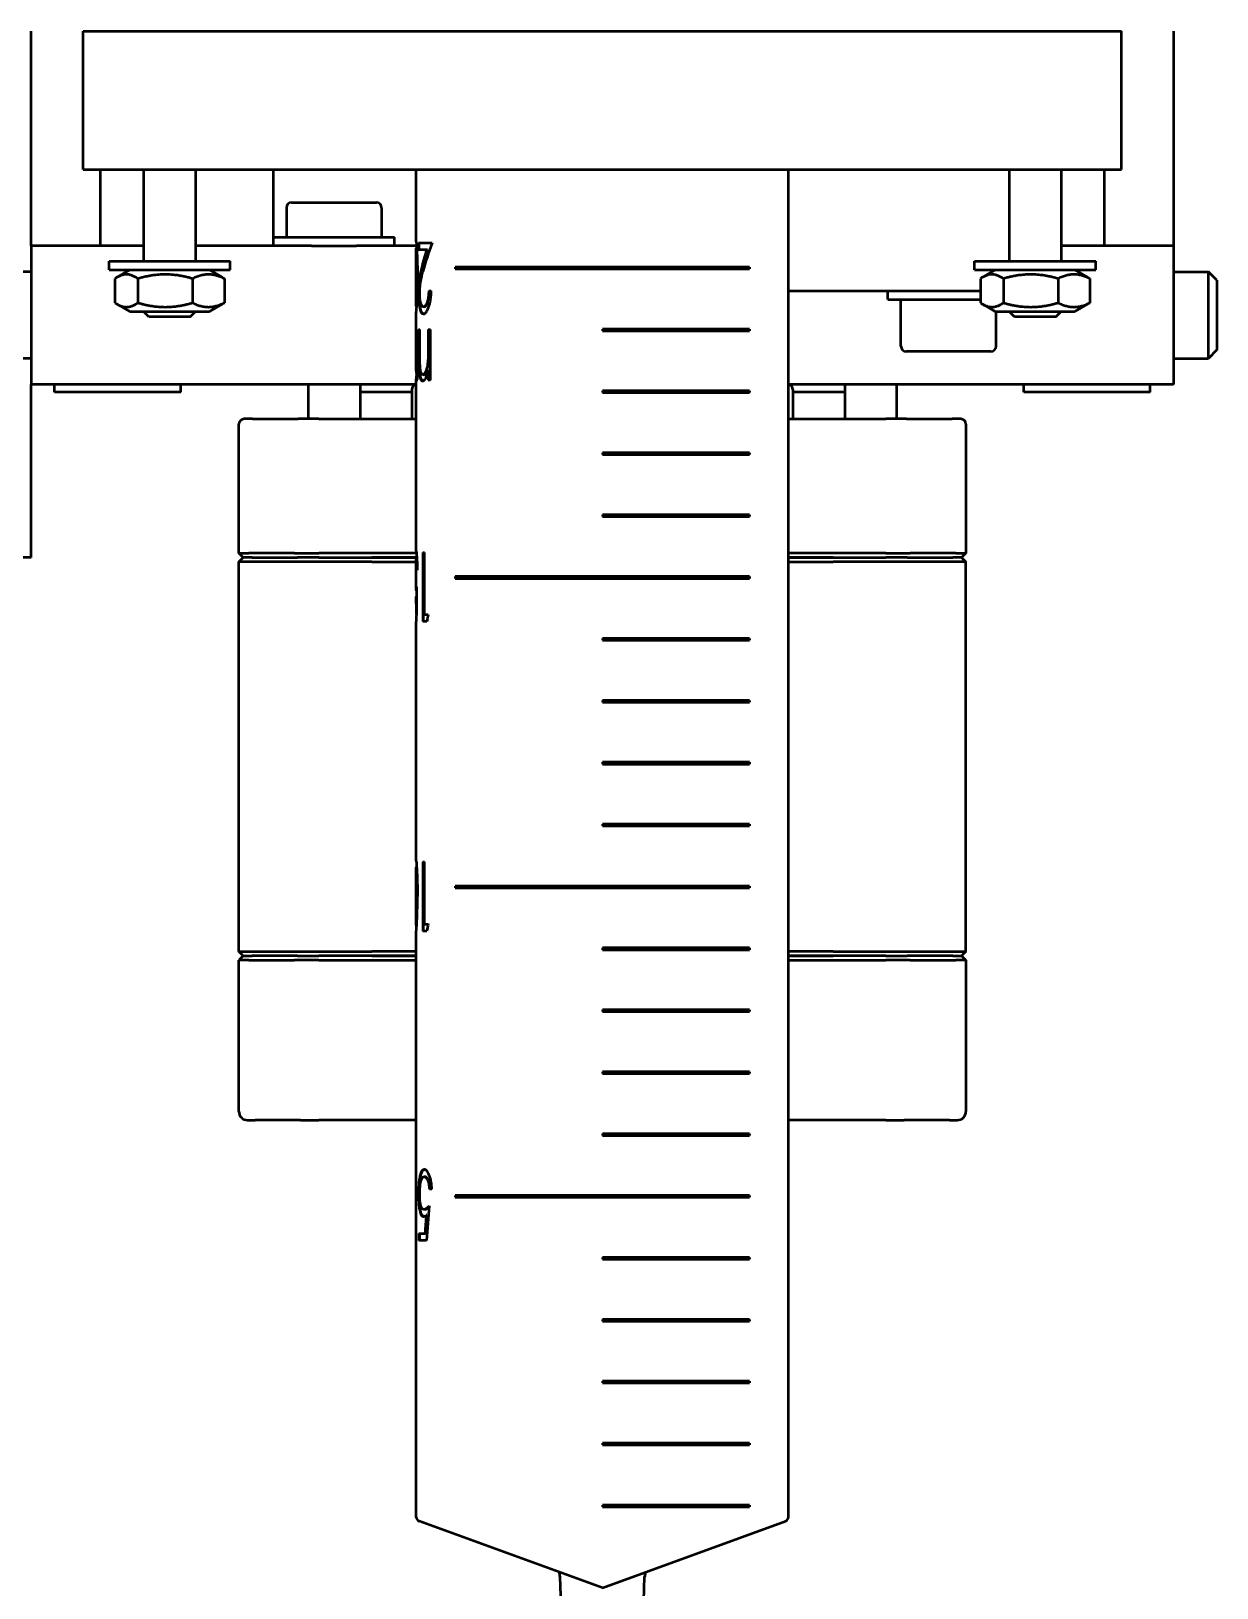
# Model space of a CAD drawing. Header units: millimetres. Extents: x -1328 to 2520, y -765 to 1782.
# Drawn here: x 591.3 to 659.8, y 1224.7 to 1314.6 of the extents above; entities that cross this region are included whole.
import ezdxf

# ---------------------------------------------------------------- set-up
doc = ezdxf.new("R2010")
doc.units = ezdxf.units.MM
doc.header["$LTSCALE"] = 6
doc.layers.add('Visible (ISO)', color=7, linetype='Continuous', lineweight=50)

msp = doc.modelspace()

# ---------------------------------------------------------------- linework, layer by layer
at = {"layer": 'Visible (ISO)'}
for p, q in [((591.28, 1302.241), (591.28, 1314.641)), ((594.28, 1314.641), (654.28, 1314.641)), ((594.28, 1306.641), (594.28, 1314.641)), ((654.28, 1306.641), (654.28, 1314.641)), ((657.28, 1314.641), (657.28, 1302.241)), ((594.28, 1306.641), (654.28, 1306.641)), ((595.28, 1302.241), (595.28, 1306.641)), ((597.78, 1306.641), (597.78, 1301.348)), ((600.78, 1306.641), (600.78, 1301.348)), ((605.28, 1302.741), (605.28, 1306.641)), ((613.53, 1302.473), (613.53, 1306.641)), ((635.03, 1228.816), (635.03, 1306.641)), ((647.78, 1306.641), (647.78, 1301.348)), ((650.78, 1306.641), (650.78, 1301.348)), ((653.28, 1302.241), (653.28, 1306.641)), ((606.33, 1304.741), (611.23, 1304.741)), ((606.03, 1304.441), (606.03, 1302.741)), ((611.53, 1304.441), (611.53, 1302.741)), ((591.28, 1302.241), (591.28, 1294.241)), ((597.78, 1302.241), (591.28, 1302.241)), ((607.478, 1302.241), (600.78, 1302.241)), ((605.28, 1302.741), (612.28, 1302.741)), ((605.28, 1302.241), (605.28, 1302.741)), ((607.478, 1302.241), (610.082, 1302.241)), ((613.543, 1302.241), (610.082, 1302.241)), ((612.28, 1302.241), (612.28, 1302.741)), ((613.53, 1298.788), (613.53, 1302.033)), ((613.552, 1302.103), (613.538, 1302.103)), ((613.65, 1302.411), (613.65, 1302.001)), ((613.65, 1302.411), (614.453, 1302.411)), ((614.13, 1302.001), (613.65, 1302.001)), ((613.696, 1302.001), (613.696, 1302.411)), ((614.172, 1302.001), (614.13, 1302.001)), ((657.28, 1302.241), (650.78, 1302.241)), ((657.28, 1302.241), (657.28, 1294.241)), ((595.78, 1301.348), (602.78, 1301.348)), ((595.78, 1300.848), (595.78, 1301.348)), ((602.78, 1300.848), (602.78, 1301.348)), ((645.78, 1301.348), (652.78, 1301.348)), ((645.78, 1300.848), (645.78, 1301.348)), ((652.78, 1300.848), (652.78, 1301.348)), ((591.28, 1300.741), (589.271, 1300.741)), ((595.78, 1300.848), (602.78, 1300.848)), ((596.118, 1300.342), (596.118, 1298.953)), ((596.98, 1300.848), (596.254, 1300.428)), ((597.445, 1300.342), (597.445, 1298.953)), ((600.607, 1300.342), (600.607, 1298.953)), ((601.58, 1300.848), (602.307, 1300.428)), ((602.442, 1300.342), (602.442, 1298.953)), ((632.78, 1301.011), (615.78, 1301.011)), ((615.78, 1301.011), (615.78, 1300.911)), ((615.78, 1300.911), (632.78, 1300.911)), ((632.78, 1301.011), (632.78, 1300.911)), ((645.78, 1300.848), (652.78, 1300.848)), ((646.118, 1300.342), (646.118, 1298.953)), ((646.98, 1300.848), (646.254, 1300.428)), ((647.445, 1300.342), (647.445, 1298.953)), ((650.607, 1300.342), (650.607, 1298.953)), ((651.58, 1300.848), (652.307, 1300.428)), ((652.442, 1300.342), (652.442, 1298.953)), ((657.28, 1300.741), (659.29, 1300.741)), ((659.29, 1295.741), (659.29, 1300.741)), ((659.78, 1300.25), (659.29, 1300.741)), ((659.78, 1300.25), (659.78, 1296.232)), ((613.705, 1299.498), (613.659, 1299.498)), ((614.252, 1299.642), (614.391, 1299.642)), ((635.03, 1299.641), (646.118, 1299.641)), ((640.78, 1299.141), (640.78, 1299.641)), ((596.98, 1298.448), (596.254, 1298.867)), ((596.98, 1298.448), (601.58, 1298.448)), ((598.087, 1298.141), (597.78, 1298.448)), ((600.474, 1298.141), (600.78, 1298.448)), ((601.58, 1298.448), (602.307, 1298.867)), ((613.53, 1295.03), (613.53, 1298.35)), ((613.553, 1298.719), (613.538, 1298.719)), ((613.988, 1298.719), (613.945, 1298.719)), ((640.78, 1299.141), (646.118, 1299.141)), ((641.53, 1296.441), (641.53, 1299.141)), ((646.98, 1298.448), (646.254, 1298.867)), ((646.98, 1298.448), (651.58, 1298.448)), ((647.03, 1296.441), (647.03, 1298.448)), ((648.087, 1298.141), (647.78, 1298.448)), ((650.474, 1298.141), (650.78, 1298.448)), ((651.58, 1298.448), (652.307, 1298.867)), ((600.474, 1298.141), (598.087, 1298.141)), ((650.474, 1298.141), (648.087, 1298.141)), ((613.668, 1297.411), (613.668, 1296.274)), ((613.668, 1297.411), (613.738, 1297.411)), ((613.714, 1296.274), (613.714, 1297.411)), ((613.738, 1295.925), (613.738, 1297.411)), ((614.215, 1297.411), (614.215, 1296.181)), ((614.215, 1297.411), (614.35, 1297.411)), ((614.257, 1296.181), (614.257, 1297.411)), ((614.35, 1294.488), (614.35, 1297.411)), ((624.28, 1297.436), (624.28, 1297.336)), ((632.78, 1297.436), (624.28, 1297.436)), ((624.28, 1297.336), (632.78, 1297.336)), ((632.78, 1297.436), (632.78, 1297.336)), ((591.28, 1295.741), (589.271, 1295.741)), ((646.73, 1296.141), (641.83, 1296.141)), ((657.28, 1295.741), (659.29, 1295.741)), ((659.78, 1296.232), (659.29, 1295.741)), ((613.598, 1294.796), (613.549, 1294.796)), ((613.58, 1294.538), (613.58, 1294.796)), ((613.725, 1295.143), (613.679, 1295.143)), ((613.954, 1294.796), (613.91, 1294.796)), ((614.215, 1294.996), (614.215, 1294.488)), ((614.257, 1294.996), (614.215, 1294.996)), ((614.257, 1294.488), (614.257, 1294.996)), ((613.53, 1294.241), (591.28, 1294.241)), ((591.28, 1284.241), (591.28, 1294.241)), ((592.63, 1293.791), (592.63, 1294.241)), ((599.93, 1293.791), (599.93, 1294.241)), ((607.28, 1294.241), (607.28, 1292.241)), ((610.28, 1294.241), (610.28, 1292.241)), ((613.28, 1293.941), (613.28, 1292.241)), ((613.53, 1284.616), (613.53, 1294.553)), ((614.35, 1294.488), (614.215, 1294.488)), ((624.28, 1293.861), (624.28, 1293.761)), ((632.78, 1293.861), (624.28, 1293.861)), ((632.78, 1293.861), (632.78, 1293.761)), ((657.28, 1294.241), (635.03, 1294.241)), ((635.28, 1293.941), (635.28, 1292.241)), ((638.28, 1294.241), (638.28, 1292.241)), ((641.28, 1294.241), (641.28, 1292.241)), ((648.63, 1293.791), (648.63, 1294.241)), ((655.93, 1293.791), (655.93, 1294.241)), ((599.93, 1293.791), (592.63, 1293.791)), ((613.28, 1293.791), (610.28, 1293.791)), ((624.28, 1293.761), (632.78, 1293.761)), ((638.28, 1293.791), (635.28, 1293.791)), ((655.93, 1293.791), (648.63, 1293.791)), ((604.078, 1292.241), (603.58, 1292.241)), ((604.078, 1292.241), (606.707, 1292.241)), ((607.909, 1292.241), (606.707, 1292.241)), ((607.909, 1292.241), (613.53, 1292.241)), ((635.03, 1292.241), (640.652, 1292.241)), ((641.854, 1292.241), (640.652, 1292.241)), ((641.854, 1292.241), (644.482, 1292.241)), ((644.98, 1292.241), (644.482, 1292.241)), ((603.28, 1284.491), (603.28, 1291.941)), ((645.28, 1291.941), (645.28, 1284.491)), ((624.28, 1290.286), (624.28, 1290.186)), ((632.78, 1290.286), (624.28, 1290.286)), ((632.78, 1290.286), (632.78, 1290.186)), ((624.28, 1290.186), (632.78, 1290.186)), ((624.28, 1286.711), (624.28, 1286.611)), ((632.78, 1286.711), (624.28, 1286.711)), ((632.78, 1286.711), (632.78, 1286.611)), ((624.28, 1286.611), (632.78, 1286.611)), ((591.28, 1284.241), (583.28, 1284.241)), ((603.53, 1284.241), (603.28, 1284.491)), ((603.28, 1284.491), (603.866, 1284.491)), ((603.28, 1283.991), (603.53, 1284.241)), ((604.132, 1283.991), (603.28, 1283.991)), ((603.28, 1261.491), (603.28, 1283.991)), ((604.043, 1284.241), (603.53, 1284.241)), ((606.494, 1284.491), (603.866, 1284.491)), ((604.043, 1284.241), (606.671, 1284.241)), ((608.487, 1283.991), (604.132, 1283.991)), ((606.494, 1284.491), (607.909, 1284.491)), ((607.909, 1284.241), (606.671, 1284.241)), ((613.538, 1284.491), (607.909, 1284.491)), ((607.909, 1284.241), (613.558, 1284.241)), ((610.955, 1283.991), (608.487, 1283.991)), ((613.558, 1284.241), (610.955, 1284.241)), ((610.955, 1283.991), (613.53, 1283.991)), ((613.53, 1282.365), (613.53, 1284.189)), ((613.559, 1284.228), (613.535, 1284.228)), ((613.902, 1284.536), (613.902, 1280.536)), ((613.902, 1284.536), (614.008, 1284.536)), ((613.946, 1280.536), (613.946, 1284.536)), ((614.008, 1280.946), (614.008, 1284.536)), ((640.652, 1284.491), (635.03, 1284.491)), ((637.605, 1284.241), (635.03, 1284.241)), ((635.03, 1284.241), (640.652, 1284.241)), ((635.03, 1283.991), (637.605, 1283.991)), ((640.073, 1283.991), (637.605, 1283.991)), ((644.428, 1283.991), (640.073, 1283.991)), ((640.652, 1284.491), (642.066, 1284.491)), ((641.889, 1284.241), (640.652, 1284.241)), ((641.889, 1284.241), (644.518, 1284.241)), ((644.694, 1284.491), (642.066, 1284.491)), ((645.28, 1283.991), (644.428, 1283.991)), ((645.03, 1284.241), (644.518, 1284.241)), ((644.694, 1284.491), (645.28, 1284.491)), ((645.28, 1284.491), (645.03, 1284.241)), ((645.03, 1284.241), (645.28, 1283.991)), ((645.28, 1261.491), (645.28, 1283.991)), ((613.591, 1283.511), (613.555, 1283.511)), ((632.78, 1283.136), (615.78, 1283.136)), ((615.78, 1283.136), (615.78, 1283.036)), ((632.78, 1283.136), (632.78, 1283.036)), ((613.548, 1282.331), (613.538, 1282.331)), ((615.78, 1283.036), (632.78, 1283.036)), ((613.53, 1281.579), (613.53, 1281.975)), ((613.544, 1281.998), (613.531, 1281.998)), ((613.532, 1280.536), (613.53, 1280.536)), ((613.53, 1266.723), (613.53, 1280.536)), ((613.534, 1280.946), (613.531, 1280.946)), ((614.132, 1280.536), (613.902, 1280.536)), ((614.008, 1280.946), (614.215, 1280.946)), ((624.28, 1279.561), (624.28, 1279.461)), ((632.78, 1279.561), (624.28, 1279.561)), ((624.28, 1279.461), (632.78, 1279.461)), ((632.78, 1279.561), (632.78, 1279.461)), ((624.28, 1275.986), (624.28, 1275.886)), ((632.78, 1275.986), (624.28, 1275.986)), ((624.28, 1275.886), (632.78, 1275.886)), ((632.78, 1275.986), (632.78, 1275.886)), ((624.28, 1272.411), (624.28, 1272.311)), ((632.78, 1272.411), (624.28, 1272.411)), ((624.28, 1272.311), (632.78, 1272.311)), ((632.78, 1272.411), (632.78, 1272.311)), ((624.28, 1268.836), (624.28, 1268.736)), ((632.78, 1268.836), (624.28, 1268.836)), ((624.28, 1268.736), (632.78, 1268.736)), ((632.78, 1268.836), (632.78, 1268.736)), ((613.53, 1263.038), (613.53, 1266.283)), ((613.552, 1266.353), (613.538, 1266.353)), ((613.902, 1266.661), (613.902, 1262.661)), ((613.902, 1266.661), (614.008, 1266.661)), ((613.946, 1262.661), (613.946, 1266.661)), ((614.008, 1263.071), (614.008, 1266.661)), ((632.78, 1265.261), (615.78, 1265.261)), ((615.78, 1265.261), (615.78, 1265.161)), ((615.78, 1265.161), (632.78, 1265.161)), ((632.78, 1265.261), (632.78, 1265.161)), ((613.53, 1228.816), (613.53, 1262.6)), ((613.553, 1262.969), (613.538, 1262.969)), ((614.132, 1262.661), (613.902, 1262.661)), ((614.008, 1263.071), (614.215, 1263.071)), ((603.53, 1261.241), (603.28, 1261.491)), ((603.28, 1261.491), (604.132, 1261.491)), ((604.132, 1261.491), (608.487, 1261.491)), ((608.487, 1261.491), (610.955, 1261.491)), ((613.53, 1261.491), (610.955, 1261.491)), ((624.28, 1261.686), (624.28, 1261.586)), ((632.78, 1261.686), (624.28, 1261.686)), ((624.28, 1261.586), (632.78, 1261.586)), ((632.78, 1261.686), (632.78, 1261.586)), ((637.605, 1261.491), (635.03, 1261.491)), ((637.605, 1261.491), (640.073, 1261.491)), ((640.073, 1261.491), (644.428, 1261.491)), ((644.428, 1261.491), (645.28, 1261.491)), ((645.28, 1261.491), (645.03, 1261.241)), ((603.53, 1261.241), (603.28, 1260.991)), ((603.866, 1260.991), (603.28, 1260.991)), ((603.28, 1252.241), (603.28, 1260.991)), ((603.53, 1261.241), (604.043, 1261.241)), ((603.866, 1260.991), (606.494, 1260.991)), ((606.671, 1261.241), (604.043, 1261.241)), ((607.909, 1260.991), (606.494, 1260.991)), ((606.671, 1261.241), (607.909, 1261.241)), ((613.53, 1261.241), (607.909, 1261.241)), ((607.909, 1260.991), (613.53, 1260.991)), ((610.955, 1261.241), (613.53, 1261.241)), ((640.652, 1261.241), (635.03, 1261.241)), ((635.03, 1261.241), (637.605, 1261.241)), ((635.03, 1260.991), (640.652, 1260.991)), ((640.652, 1261.241), (641.889, 1261.241)), ((642.066, 1260.991), (640.652, 1260.991)), ((644.518, 1261.241), (641.889, 1261.241)), ((642.066, 1260.991), (644.694, 1260.991)), ((644.518, 1261.241), (645.03, 1261.241)), ((645.28, 1260.991), (644.694, 1260.991)), ((645.03, 1261.241), (645.28, 1260.991)), ((645.28, 1260.991), (645.28, 1252.241)), ((624.28, 1258.111), (624.28, 1258.011)), ((632.78, 1258.111), (624.28, 1258.111)), ((624.28, 1258.011), (632.78, 1258.011)), ((632.78, 1258.111), (632.78, 1258.011)), ((624.28, 1254.536), (624.28, 1254.436)), ((632.78, 1254.536), (624.28, 1254.536)), ((624.28, 1254.436), (632.78, 1254.436)), ((632.78, 1254.536), (632.78, 1254.436)), ((603.78, 1251.741), (604.22, 1251.741)), ((606.848, 1251.741), (604.22, 1251.741)), ((606.848, 1251.741), (607.909, 1251.741)), ((613.53, 1251.741), (607.909, 1251.741)), ((640.652, 1251.741), (635.03, 1251.741)), ((640.652, 1251.741), (641.712, 1251.741)), ((644.341, 1251.741), (641.712, 1251.741)), ((644.341, 1251.741), (644.78, 1251.741)), ((624.28, 1250.961), (624.28, 1250.861)), ((632.78, 1250.961), (624.28, 1250.961)), ((624.28, 1250.861), (632.78, 1250.861)), ((632.78, 1250.961), (632.78, 1250.861)), ((614.032, 1248.478), (613.989, 1248.478)), ((613.705, 1247.479), (613.659, 1247.479)), ((614.432, 1247.761), (614.291, 1247.761)), ((632.78, 1247.386), (615.78, 1247.386)), ((615.78, 1247.386), (615.78, 1247.286)), ((615.78, 1247.286), (632.78, 1247.286)), ((632.78, 1247.386), (632.78, 1247.286)), ((614.017, 1246.581), (613.973, 1246.581)), ((614.145, 1246.248), (614.102, 1246.248)), ((613.687, 1245.196), (613.687, 1244.786)), ((613.687, 1245.196), (614.032, 1245.196)), ((614.124, 1244.786), (613.687, 1244.786)), ((613.732, 1244.786), (613.732, 1245.196)), ((614.075, 1245.196), (614.032, 1245.196)), ((624.28, 1243.811), (624.28, 1243.711)), ((632.78, 1243.811), (624.28, 1243.811)), ((624.28, 1243.711), (632.78, 1243.711)), ((632.78, 1243.811), (632.78, 1243.711)), ((624.28, 1240.236), (624.28, 1240.136)), ((632.78, 1240.236), (624.28, 1240.236)), ((624.28, 1240.136), (632.78, 1240.136)), ((632.78, 1240.236), (632.78, 1240.136)), ((624.28, 1236.661), (624.28, 1236.561)), ((632.78, 1236.661), (624.28, 1236.661)), ((624.28, 1236.561), (632.78, 1236.561)), ((632.78, 1236.661), (632.78, 1236.561)), ((624.28, 1233.086), (624.28, 1232.986)), ((632.78, 1233.086), (624.28, 1233.086)), ((624.28, 1232.986), (632.78, 1232.986)), ((632.78, 1233.086), (632.78, 1232.986)), ((624.28, 1229.511), (624.28, 1229.411)), ((632.78, 1229.511), (624.28, 1229.511)), ((624.28, 1229.411), (632.78, 1229.411)), ((632.78, 1229.511), (632.78, 1229.411)), ((624.28, 1224.728), (613.695, 1228.581)), ((624.28, 1224.728), (634.866, 1228.581)), ((621.836, 1225.362), (621.836, 1225.362)), ((622.102, 1217.741), (621.836, 1225.362)), ((626.458, 1217.741), (626.724, 1225.362))]:
    msp.add_line(p, q, dxfattribs=at)
for centre, radius, start, end in [((606.33, 1304.441), 0.3, 90, 180), ((611.23, 1304.441), 0.3, 0, 90), ((641.83, 1296.441), 0.3, 180, 270), ((646.73, 1296.441), 0.3, 270, 0), ((613.58, 1293.941), 0.3, 99.59407, 180), ((634.98, 1293.941), 0.3, 0, 80.40593), ((603.58, 1291.941), 0.3, 90, 180), ((644.98, 1291.941), 0.3, 0, 90), ((603.78, 1252.241), 0.5, 180, 270), ((644.78, 1252.241), 0.5, 270, 0), ((613.78, 1228.816), 0.25, 180, 250), ((634.78, 1228.816), 0.25, 290, 0)]:
    msp.add_arc(centre, radius, start, end, dxfattribs=at)
for centre, major_axis, ratio, start_param, end_param in [((624.28, 1305.12), (9.296, 10.411), 0.518654, 2.279857, 2.378121), ((624.28, 1305.12), (9.252, 10.362), 0.518654, 2.281178, 2.379954), ((624.28, 1304.616), (9.296, 10.409), 0.518659, 2.197982, 2.347783), ((624.28, 1309.86), (6.341, 52.396), 0.165672, 2.139319, 2.184687), ((624.28, 1311.676), (-6.341, -52.461), 0.165473, 5.333532, 5.358053), ((648.398, 1285.383), (28.449, 28.514), 0.710967, 2.315015, 2.326855), ((648.398, 1267.508), (28.449, 28.514), 0.710967, 2.315015, 2.326855), ((808.131, 1259.687), (-79.161, -221.624), 0.802484, 5.049863, 5.054435), ((807.038, 1259.675), (78.696, 220.322), 0.802484, 1.908565, 1.913164), ((624.28, 1259.11), (-6.341, -52.396), 0.165672, 4.969821, 5.009284)]:
    msp.add_ellipse(centre, major_axis=major_axis, ratio=ratio, start_param=start_param, end_param=end_param, dxfattribs=at)
for points, knots in [([(613.53, 1302.473), (613.53, 1302.451), (613.532, 1302.415), (613.542, 1302.253), (613.55, 1302.143), (613.563, 1301.924), (613.575, 1301.744), (613.596, 1301.078), (613.597, 1300.696), (613.598, 1300.413)], [-0.2672221, -0.2672221, -0.2672221, -0.2672221, -0.2186703, -0.2186703, -0.1482812, -0.1482812, -0.08512, -0.08512, 0, 0, 0, 0]), ([(613.559, 1300.411), (613.559, 1300.603), (613.559, 1300.822), (613.554, 1301.193), (613.551, 1301.402), (613.542, 1301.684), (613.537, 1301.792), (613.532, 1301.952), (613.53, 1302.012), (613.531, 1302.096), (613.534, 1302.1), (613.538, 1302.103)], [-0.5587303, -0.5587303, -0.5587303, -0.5587303, -0.232448, -0.232448, -0.108389, -0.108389, -0.0585855, -0.0585855, -0.0290975, -0.0290975, 0, 0, 0, 0]), ([(613.53, 1298.351), (613.53, 1298.364), (613.531, 1298.38), (613.535, 1298.467), (613.542, 1298.558), (613.556, 1298.77), (613.565, 1298.927), (613.579, 1299.196), (613.586, 1299.399), (613.597, 1299.888), (613.597, 1300.184), (613.598, 1300.413)], [0.0409962, 0.0409962, 0.0409962, 0.0409962, 0.0604627, 0.0604627, 0.1254124, 0.1254124, 0.2523206, 0.2523206, 0.5093058, 0.5093058, 0.978045, 0.978045, 0.978045, 0.978045]), ([(613.538, 1298.719), (613.535, 1298.723), (613.532, 1298.726), (613.53, 1298.799), (613.531, 1298.86), (613.536, 1298.992), (613.54, 1299.084), (613.545, 1299.234), (613.549, 1299.343), (613.559, 1299.836), (613.559, 1300.171), (613.559, 1300.411)], [-0.218162, -0.218162, -0.218162, -0.218162, -0.1946862, -0.1946862, -0.1690955, -0.1690955, -0.11293, -0.11293, -0.0719212, -0.0719212, 0, 0, 0, 0]), ([(613.831, 1300.933), (613.782, 1300.725), (613.739, 1300.507), (613.685, 1300.123), (613.675, 1299.993), (613.66, 1299.704), (613.66, 1299.599), (613.659, 1299.498)], [0, 0, 0, 0, 0.0881874, 0.0881874, 0.1582709, 0.1582709, 0.2304098, 0.2304098, 0.2304098, 0.2304098]), ([(613.705, 1299.498), (613.705, 1299.599), (613.706, 1299.704), (613.72, 1299.993), (613.731, 1300.123), (613.784, 1300.508), (613.827, 1300.725), (613.875, 1300.933)], [-0.2313409, -0.2313409, -0.2313409, -0.2313409, -0.1586317, -0.1586317, -0.0880816, -0.0880816, 0, 0, 0, 0]), ([(613.727, 1299.53), (613.728, 1299.613), (613.729, 1299.696), (613.747, 1299.963), (613.765, 1300.087), (613.818, 1300.379), (613.865, 1300.576), (613.913, 1300.756)], [0, 0, 0, 0, 0.0248778, 0.0248778, 0.0577454, 0.0577454, 0.1043745, 0.1043745, 0.1043745, 0.1043745]), ([(613.659, 1299.498), (613.659, 1299.416), (613.66, 1299.336), (613.666, 1299.174), (613.67, 1299.093), (613.688, 1298.876), (613.705, 1298.742), (613.758, 1298.492), (613.788, 1298.43), (613.849, 1298.334), (613.892, 1298.312), (613.939, 1298.309)], [0, 0, 0, 0, 0.0246694, 0.0246694, 0.0388527, 0.0388527, 0.0599766, 0.0599766, 0.0867335, 0.0867335, 0.1245621, 0.1245621, 0.1245621, 0.1245621]), ([(613.962, 1298.312), (613.923, 1298.319), (613.888, 1298.342), (613.833, 1298.429), (613.803, 1298.491), (613.752, 1298.735), (613.734, 1298.868), (613.715, 1299.099), (613.711, 1299.183), (613.705, 1299.336), (613.705, 1299.415), (613.705, 1299.498)], [-0.09960971, -0.09960971, -0.09960971, -0.09960971, -0.07406217, -0.07406217, -0.05274903, -0.05274903, -0.03644926, -0.03644926, -0.02478434, -0.02478434, 0, 0, 0, 0]), ([(613.945, 1298.719), (613.935, 1298.72), (613.92, 1298.72), (613.88, 1298.743), (613.866, 1298.76), (613.837, 1298.799), (613.812, 1298.848), (613.761, 1299.041), (613.749, 1299.142), (613.738, 1299.244), (613.734, 1299.291), (613.728, 1299.429), (613.728, 1299.484), (613.727, 1299.53)], [0, 0, 0, 0, 0.0105804, 0.0105804, 0.0210428, 0.0210428, 0.0496533, 0.0496533, 0.0833306, 0.0833306, 0.1298813, 0.1298813, 0.1879469, 0.1879469, 0.1879469, 0.1879469]), ([(613.939, 1298.309), (613.995, 1298.313), (614.048, 1298.342), (614.136, 1298.453), (614.185, 1298.528), (614.294, 1298.829), (614.327, 1298.971), (614.383, 1299.326), (614.388, 1299.495), (614.391, 1299.642)], [0, 0, 0, 0, 0.0606606, 0.0606606, 0.1044714, 0.1044714, 0.1442594, 0.1442594, 0.2058495, 0.2058495, 0.2058495, 0.2058495]), ([(614.252, 1299.642), (614.248, 1299.533), (614.242, 1299.401), (614.21, 1299.192), (614.191, 1299.084), (614.132, 1298.914), (614.102, 1298.845), (614.028, 1298.746), (613.988, 1298.723), (613.945, 1298.719)], [0, 0, 0, 0, 0.03269697, 0.03269697, 0.04615692, 0.04615692, 0.05358123, 0.05358123, 0.06103891, 0.06103891, 0.06103891, 0.06103891]), ([(613.988, 1298.719), (614.03, 1298.723), (614.07, 1298.745), (614.144, 1298.844), (614.173, 1298.912), (614.233, 1299.082), (614.252, 1299.189), (614.284, 1299.4), (614.29, 1299.533), (614.294, 1299.642)], [-0.06161015, -0.06161015, -0.06161015, -0.06161015, -0.05394753, -0.05394753, -0.04638095, -0.04638095, -0.03286374, -0.03286374, 0, 0, 0, 0]), ([(613.668, 1296.274), (613.668, 1296.095), (613.667, 1295.856), (613.657, 1295.504), (613.652, 1295.388), (613.628, 1295.131), (613.617, 1295.052), (613.598, 1294.941), (613.587, 1294.883), (613.562, 1294.801), (613.555, 1294.799), (613.549, 1294.796)], [0, 0, 0, 0, 0.0537694, 0.0537694, 0.0761339, 0.0761339, 0.0973079, 0.0973079, 0.1207768, 0.1207768, 0.1429006, 0.1429006, 0.1429006, 0.1429006]), ([(613.598, 1294.796), (613.603, 1294.799), (613.609, 1294.801), (613.634, 1294.883), (613.645, 1294.941), (613.663, 1295.052), (613.674, 1295.13), (613.698, 1295.387), (613.702, 1295.503), (613.713, 1295.854), (613.713, 1296.094), (613.714, 1296.274)], [-0.1421435, -0.1421435, -0.1421435, -0.1421435, -0.1202019, -0.1202019, -0.0970067, -0.0970067, -0.0761611, -0.0761611, -0.053986, -0.053986, 0, 0, 0, 0]), ([(613.91, 1294.796), (613.881, 1294.8), (613.854, 1294.809), (613.813, 1294.89), (613.797, 1294.929), (613.77, 1295.05), (613.762, 1295.111), (613.75, 1295.229), (613.746, 1295.312), (613.739, 1295.569), (613.738, 1295.747), (613.738, 1295.925)], [0, 0, 0, 0, 0.0334675, 0.0334675, 0.0476839, 0.0476839, 0.0618052, 0.0618052, 0.0854752, 0.0854752, 0.136257, 0.136257, 0.136257, 0.136257]), ([(614.215, 1296.181), (614.214, 1296.027), (614.214, 1295.827), (614.191, 1295.492), (614.178, 1295.369), (614.138, 1295.176), (614.116, 1295.088), (614.059, 1294.946), (614.029, 1294.885), (613.957, 1294.802), (613.933, 1294.799), (613.91, 1294.796)], [0, 0, 0, 0, 0.04622, 0.04622, 0.0709633, 0.0709633, 0.0848342, 0.0848342, 0.0940948, 0.0940948, 0.1028657, 0.1028657, 0.1028657, 0.1028657]), ([(613.954, 1294.796), (613.976, 1294.799), (614, 1294.802), (614.075, 1294.889), (614.106, 1294.956), (614.158, 1295.086), (614.181, 1295.174), (614.221, 1295.367), (614.233, 1295.49), (614.256, 1295.825), (614.257, 1296.027), (614.257, 1296.181)], [-0.09894747, -0.09894747, -0.09894747, -0.09894747, -0.09248681, -0.09248681, -0.08495291, -0.08495291, -0.07109506, -0.07109506, -0.0463746, -0.0463746, 0, 0, 0, 0]), ([(613.53, 1295.03), (613.53, 1295), (613.53, 1294.963), (613.532, 1294.872), (613.534, 1294.843), (613.541, 1294.797), (613.546, 1294.797), (613.549, 1294.796)], [-0.0364786, -0.0364786, -0.0364786, -0.0364786, -0.02908961, -0.02908961, -0.01779184, -0.01779184, 0, 0, 0, 0]), ([(613.537, 1294.826), (613.535, 1294.784), (613.534, 1294.739), (613.53, 1294.609), (613.53, 1294.549), (613.533, 1294.45), (613.538, 1294.441), (613.545, 1294.437)], [0.3190079, 0.3190079, 0.3190079, 0.3190079, 0.4072744, 0.4072744, 0.5721039, 0.5721039, 0.8073263, 0.8073263, 0.8073263, 0.8073263]), ([(613.545, 1294.437), (613.548, 1294.439), (613.555, 1294.436), (613.582, 1294.516), (613.595, 1294.57), (613.612, 1294.654), (613.626, 1294.721), (613.661, 1294.963), (613.673, 1295.08), (613.679, 1295.143)], [0, 0, 0, 0, 0.01730623, 0.01730623, 0.03130242, 0.03130242, 0.03983493, 0.03983493, 0.04843894, 0.04843894, 0.04843894, 0.04843894]), ([(613.679, 1295.143), (613.684, 1295.063), (613.692, 1294.949), (613.719, 1294.74), (613.733, 1294.674), (613.762, 1294.578), (613.782, 1294.523), (613.843, 1294.445), (613.867, 1294.44), (613.893, 1294.437)], [0, 0, 0, 0, 0.02589092, 0.02589092, 0.04811468, 0.04811468, 0.06569504, 0.06569504, 0.08220058, 0.08220058, 0.08220058, 0.08220058]), ([(613.915, 1294.441), (613.897, 1294.445), (613.879, 1294.455), (613.828, 1294.522), (613.808, 1294.576), (613.778, 1294.673), (613.764, 1294.738), (613.737, 1294.947), (613.73, 1295.062), (613.725, 1295.143)], [-0.07642993, -0.07642993, -0.07642993, -0.07642993, -0.06489882, -0.06489882, -0.04793125, -0.04793125, -0.02599535, -0.02599535, 0, 0, 0, 0]), ([(614.075, 1294.585), (614.099, 1294.637), (614.121, 1294.682), (614.174, 1294.843), (614.193, 1294.914), (614.215, 1294.996)], [0, 0, 0, 0, 0.028268, 0.028268, 0.05239716, 0.05239716, 0.05239716, 0.05239716]), ([(613.893, 1294.437), (613.907, 1294.439), (613.922, 1294.441), (613.936, 1294.446), (613.951, 1294.452), (613.966, 1294.461), (613.982, 1294.473), (613.997, 1294.486), (614.012, 1294.501), (614.028, 1294.52), (614.043, 1294.539), (614.059, 1294.562), (614.075, 1294.585)], [0, 0, 0, 0, 0.0001640565, 0.0001640565, 0.0001640565, 0.0003281131, 0.0003281131, 0.0003281131, 0.0004917479, 0.0004917479, 0.0004917479, 0.0006562261, 0.0006562261, 0.0006562261, 0.0006562261]), ([(613.53, 1284.616), (613.53, 1284.609), (613.531, 1284.601), (613.533, 1284.55), (613.539, 1284.481), (613.55, 1284.347), (613.56, 1284.234), (613.576, 1283.972), (613.58, 1283.89), (613.588, 1283.686), (613.59, 1283.592), (613.591, 1283.511)], [-0.1186424, -0.1186424, -0.1186424, -0.1186424, -0.1098584, -0.1098584, -0.074751, -0.074751, -0.0420794, -0.0420794, -0.0248194, -0.0248194, 0, 0, 0, 0]), ([(613.555, 1283.511), (613.553, 1283.607), (613.551, 1283.727), (613.543, 1283.925), (613.539, 1283.983), (613.532, 1284.115), (613.531, 1284.159), (613.53, 1284.201), (613.53, 1284.225), (613.535, 1284.228)], [-0.1474134, -0.1474134, -0.1474134, -0.1474134, -0.1138835, -0.1138835, -0.092886, -0.092886, -0.051314, -0.051314, 0, 0, 0, 0]), ([(613.538, 1282.331), (613.532, 1282.334), (613.529, 1282.345), (613.533, 1282.426), (613.542, 1282.485), (613.551, 1282.536)], [-0.08735344, -0.08735344, -0.08735344, -0.08735344, -0.04858981, -0.04858981, 0, 0, 0, 0]), ([(613.53, 1266.723), (613.53, 1266.701), (613.532, 1266.665), (613.542, 1266.503), (613.55, 1266.393), (613.563, 1266.174), (613.575, 1265.994), (613.596, 1265.328), (613.597, 1264.946), (613.598, 1264.663)], [-0.2672221, -0.2672221, -0.2672221, -0.2672221, -0.2186703, -0.2186703, -0.1482812, -0.1482812, -0.08512, -0.08512, 0, 0, 0, 0]), ([(613.559, 1264.661), (613.559, 1264.853), (613.559, 1265.072), (613.554, 1265.443), (613.551, 1265.652), (613.542, 1265.934), (613.537, 1266.042), (613.532, 1266.202), (613.53, 1266.262), (613.531, 1266.346), (613.534, 1266.35), (613.538, 1266.353)], [-0.5587303, -0.5587303, -0.5587303, -0.5587303, -0.232448, -0.232448, -0.108389, -0.108389, -0.0585855, -0.0585855, -0.0290975, -0.0290975, 0, 0, 0, 0]), ([(613.53, 1262.601), (613.53, 1262.614), (613.531, 1262.63), (613.535, 1262.717), (613.542, 1262.808), (613.556, 1263.02), (613.565, 1263.177), (613.579, 1263.446), (613.586, 1263.649), (613.597, 1264.138), (613.597, 1264.434), (613.598, 1264.663)], [0.0409962, 0.0409962, 0.0409962, 0.0409962, 0.0604627, 0.0604627, 0.1254124, 0.1254124, 0.2523206, 0.2523206, 0.5093058, 0.5093058, 0.978045, 0.978045, 0.978045, 0.978045]), ([(613.538, 1262.969), (613.535, 1262.973), (613.532, 1262.976), (613.53, 1263.049), (613.531, 1263.11), (613.536, 1263.242), (613.54, 1263.334), (613.545, 1263.484), (613.549, 1263.593), (613.559, 1264.086), (613.559, 1264.421), (613.559, 1264.661)], [-0.218162, -0.218162, -0.218162, -0.218162, -0.1946862, -0.1946862, -0.1690955, -0.1690955, -0.11293, -0.11293, -0.0719212, -0.0719212, 0, 0, 0, 0]), ([(613.995, 1248.889), (613.962, 1248.888), (613.928, 1248.88), (613.864, 1248.829), (613.835, 1248.791), (613.782, 1248.68), (613.756, 1248.593), (613.724, 1248.443), (613.703, 1248.332), (613.672, 1247.991), (613.667, 1247.862), (613.66, 1247.672), (613.659, 1247.566), (613.659, 1247.479)], [0, 0, 0, 0, 0.0343655, 0.0343655, 0.0650298, 0.0650298, 0.1017436, 0.1017436, 0.1289211, 0.1289211, 0.1510783, 0.1510783, 0.2160246, 0.2160246, 0.2160246, 0.2160246]), ([(614.432, 1247.761), (614.424, 1247.888), (614.414, 1248.039), (614.364, 1248.29), (614.332, 1248.432), (614.229, 1248.691), (614.184, 1248.764), (614.074, 1248.884), (614.026, 1248.887), (613.995, 1248.889)], [0, 0, 0, 0, 0.03883763, 0.03883763, 0.05404017, 0.05404017, 0.06665008, 0.06665008, 0.08498429, 0.08498429, 0.08498429, 0.08498429]), ([(613.705, 1247.479), (613.705, 1247.566), (613.705, 1247.673), (613.712, 1247.859), (613.717, 1247.991), (613.748, 1248.332), (613.769, 1248.444), (613.799, 1248.59), (613.825, 1248.677), (613.882, 1248.797), (613.912, 1248.833), (613.963, 1248.873), (613.988, 1248.883), (614.014, 1248.887)], [-0.1717895, -0.1717895, -0.1717895, -0.1717895, -0.1213517, -0.1213517, -0.1052762, -0.1052762, -0.085923, -0.085923, -0.0596075, -0.0596075, -0.0343695, -0.0343695, -0.0083633, -0.0083633, -0.0083633, -0.0083633]), ([(613.727, 1247.464), (613.728, 1247.532), (613.728, 1247.606), (613.737, 1247.792), (613.743, 1247.86), (613.755, 1247.982), (613.769, 1248.088), (613.829, 1248.329), (613.865, 1248.387), (613.921, 1248.469), (613.953, 1248.475), (613.989, 1248.478)], [0, 0, 0, 0, 0.0204291, 0.0204291, 0.0410018, 0.0410018, 0.0919687, 0.0919687, 0.1567535, 0.1567535, 0.3341636, 0.3341636, 0.3341636, 0.3341636]), ([(613.989, 1248.478), (614.026, 1248.475), (614.057, 1248.456), (614.101, 1248.413), (614.138, 1248.371), (614.2, 1248.239), (614.227, 1248.169), (614.273, 1247.957), (614.283, 1247.847), (614.291, 1247.761)], [0, 0, 0, 0, 0.0385812, 0.0385812, 0.0692209, 0.0692209, 0.0890485, 0.0890485, 0.1117403, 0.1117403, 0.1117403, 0.1117403]), ([(614.333, 1247.761), (614.325, 1247.847), (614.315, 1247.956), (614.27, 1248.166), (614.243, 1248.237), (614.181, 1248.37), (614.145, 1248.412), (614.101, 1248.455), (614.07, 1248.475), (614.032, 1248.478)], [-0.1122154, -0.1122154, -0.1122154, -0.1122154, -0.0895958, -0.0895958, -0.0699642, -0.0699642, -0.039369, -0.039369, 0, 0, 0, 0]), ([(613.659, 1247.479), (613.659, 1247.4), (613.66, 1247.305), (613.666, 1247.117), (613.669, 1247.03), (613.683, 1246.846), (613.695, 1246.692), (613.759, 1246.378), (613.795, 1246.302), (613.838, 1246.231), (613.859, 1246.208), (613.916, 1246.169), (613.943, 1246.172), (613.954, 1246.171)], [0, 0, 0, 0, 0.02381391, 0.02381391, 0.03531669, 0.03531669, 0.04389432, 0.04389432, 0.05241904, 0.05241904, 0.05940122, 0.05940122, 0.07021926, 0.07021926, 0.07021926, 0.07021926]), ([(613.974, 1246.173), (613.961, 1246.175), (613.945, 1246.18), (613.904, 1246.208), (613.883, 1246.23), (613.84, 1246.3), (613.804, 1246.376), (613.741, 1246.689), (613.729, 1246.843), (613.715, 1247.029), (613.711, 1247.118), (613.705, 1247.304), (613.705, 1247.4), (613.705, 1247.479)], [-0.06179883, -0.06179883, -0.06179883, -0.06179883, -0.05638024, -0.05638024, -0.05012771, -0.05012771, -0.04240987, -0.04240987, -0.0346039, -0.0346039, -0.02366841, -0.02366841, 0, 0, 0, 0]), ([(613.973, 1246.581), (613.931, 1246.584), (613.896, 1246.601), (613.848, 1246.66), (613.82, 1246.701), (613.775, 1246.864), (613.759, 1246.949), (613.743, 1247.085), (613.737, 1247.145), (613.728, 1247.338), (613.728, 1247.421), (613.727, 1247.464)], [0, 0, 0, 0, 0.0443111, 0.0443111, 0.0737593, 0.0737593, 0.0941447, 0.0941447, 0.1046511, 0.1046511, 0.1156795, 0.1156795, 0.1156795, 0.1156795]), ([(613.954, 1246.171), (613.994, 1246.175), (614.024, 1246.191), (614.058, 1246.21), (614.086, 1246.235), (614.102, 1246.248)], [0, 0, 0, 0, 0.0429544, 0.0429544, 0.6762443, 0.6762443, 0.6762443, 0.6762443]), ([(614.271, 1246.786), (614.216, 1246.729), (614.167, 1246.681), (614.062, 1246.603), (614.018, 1246.584), (613.973, 1246.581)], [0, 0, 0, 0, 0.0486804, 0.0486804, 0.1002241, 0.1002241, 0.1002241, 0.1002241]), ([(614.017, 1246.581), (614.061, 1246.584), (614.104, 1246.603), (614.195, 1246.67), (614.23, 1246.702), (614.268, 1246.739)], [-0.10027441, -0.10027441, -0.10027441, -0.10027441, -0.04874234, -0.04874234, -0.01389105, -0.01389105, -0.01389105, -0.01389105]), ([(626.766, 1225.633), (626.751, 1225.58), (626.74, 1225.523), (626.728, 1225.431), (626.726, 1225.397), (626.724, 1225.362)], [0.41777079, 0.41777079, 0.41777079, 0.41777079, 0.44227138, 0.44227138, 0.45630618, 0.45630618, 0.45630618, 0.45630618])]:
    msp.add_open_spline(points, degree=3, knots=knots, dxfattribs=at)
for points, weights in [([(597.445, 1300.342), (596.782, 1300.801), (596.118, 1300.342)], [1, 1.15470053838, 1]), ([(600.607, 1300.342), (599.026, 1300.801), (597.445, 1300.342)], [1, 1.15470053838, 1]), ([(602.442, 1300.342), (601.524, 1300.801), (600.607, 1300.342)], [1, 1.15470053838, 1]), ([(602.307, 1300.428), (602.373, 1300.39), (602.442, 1300.342)], [1.02576015595, 1.01417979233, 1]), ([(647.445, 1300.342), (646.782, 1300.801), (646.118, 1300.342)], [1, 1.15470053838, 1]), ([(650.607, 1300.342), (649.026, 1300.801), (647.445, 1300.342)], [1, 1.15470053838, 1]), ([(652.442, 1300.342), (651.524, 1300.801), (650.607, 1300.342)], [1, 1.15470053838, 1]), ([(652.307, 1300.428), (652.373, 1300.39), (652.442, 1300.342)], [1.02576015595, 1.01417979233, 1]), ([(596.118, 1298.953), (596.782, 1298.495), (597.445, 1298.953)], [1, 1.15470053838, 1]), ([(597.445, 1298.953), (599.026, 1298.495), (600.607, 1298.953)], [1, 1.15470053838, 1]), ([(600.607, 1298.953), (601.524, 1298.495), (602.442, 1298.953)], [1, 1.15470053838, 1]), ([(602.442, 1298.953), (602.373, 1298.905), (602.307, 1298.867)], [1, 1.01417979223, 1.02576015579]), ([(646.118, 1298.953), (646.782, 1298.495), (647.445, 1298.953)], [1, 1.15470053838, 1]), ([(647.445, 1298.953), (649.026, 1298.495), (650.607, 1298.953)], [1, 1.15470053838, 1]), ([(650.607, 1298.953), (651.524, 1298.495), (652.442, 1298.953)], [1, 1.15470053838, 1]), ([(652.442, 1298.953), (652.373, 1298.905), (652.307, 1298.867)], [1, 1.01417979223, 1.02576015579])]:
    msp.add_rational_spline(points, weights, degree=2, dxfattribs=at)
for points in [[(613.58, 1294.538), (613.58, 1294.528), (613.58, 1294.521), (613.58, 1294.514)], [(613.531, 1281.998), (613.53, 1281.99), (613.53, 1281.983), (613.53, 1281.975)], [(621.836, 1225.362), (621.833, 1225.456), (621.818, 1225.549), (621.795, 1225.633)]]:
    msp.add_open_spline(points, degree=3, dxfattribs=at)

doc.saveas('drawing.dxf')
